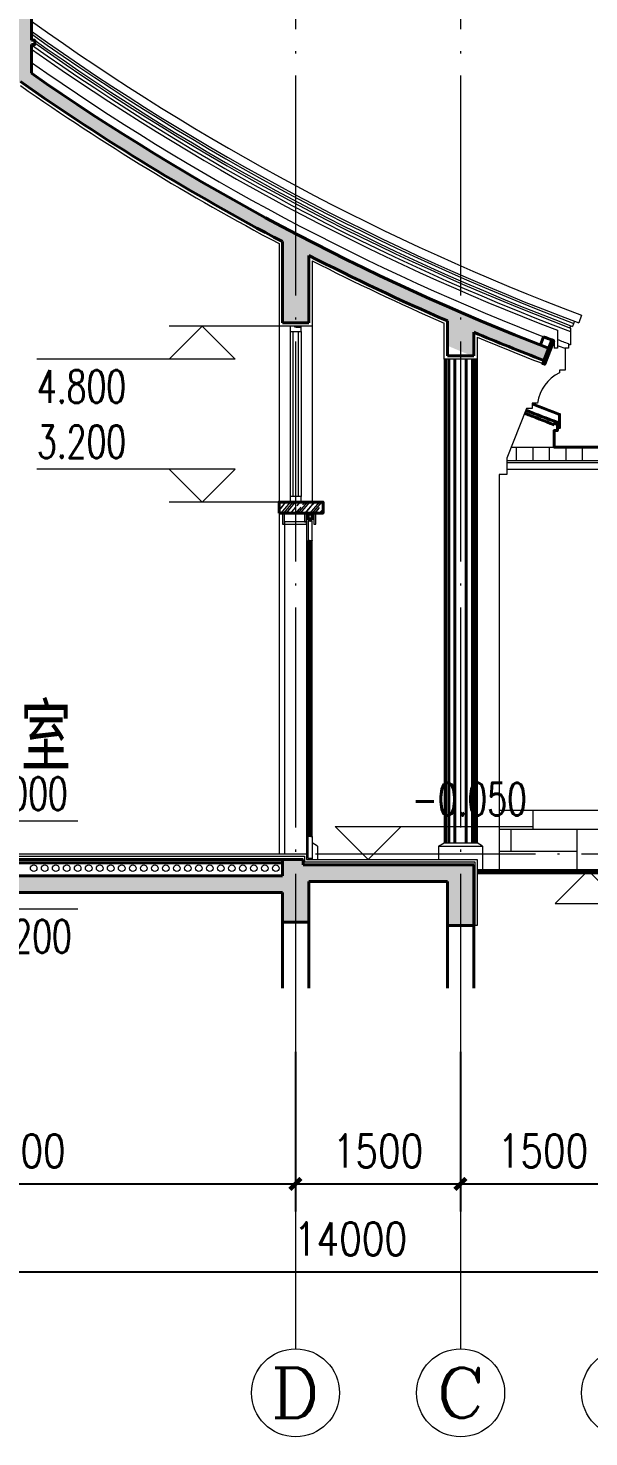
# Model space of a CAD drawing. Extents: x 577108 to 1042908, y 41950 to 81950.
# Drawn here: x 1005963 to 1011059, y 62595 to 75405 of the extents above; entities that cross this region are included whole.
import ezdxf
from ezdxf.enums import TextEntityAlignment as Align

# ---------------------------------------------------------------- set-up
doc = ezdxf.new("R2010")
doc.units = 0
doc.header["$LTSCALE"] = 1000
doc.header["$MEASUREMENT"] = 0
doc.linetypes.add('DOTE', pattern=[2.42, 2, -0.2, 0.02, -0.2])
doc.layers.get('0').update_dxf_attribs({"linetype": 'CONTINUOUS', "lineweight": 13})
doc.layers.get('Defpoints').update_dxf_attribs({"linetype": 'CONTINUOUS', "lineweight": 5})
for name, color, linetype, lineweight in [('AXIS', 3, 'CONTINUOUS', 15), ('AXIS_TEXT', 7, 'CONTINUOUS', 20), ('DIM_ELEV', 3, 'CONTINUOUS', 15), ('DOTE', 1, 'DOTE', 0), ('hatch', 8, 'CONTINUOUS', 5), ('LM-1', 7, 'CONTINUOUS', 18), ('LM-L', 7, 'CONTINUOUS', 15), ('LM-S', 8, 'CONTINUOUS', 5), ('PUB_HATCH', 8, 'CONTINUOUS', 5), ('PUB_TEXT', 7, 'CONTINUOUS', 20), ('REVISION', 1, 'CONTINUOUS', 5), ('wall', 2, 'CONTINUOUS', 40), ('姓名', 7, 'CONTINUOUS', 15)]:
    doc.layers.add(name, color=color, linetype=linetype, lineweight=lineweight)
doc.styles.add('_TCH_AXIS', font='COMPLEX', dxfattribs={"bigfont": 'GBCBIG'})
doc.styles.add('_TCH_DIM', font='SIMPLEX', dxfattribs={"bigfont": 'GBCBIG'})
doc.styles.add('COMPLEX', font='COMPLEX')
doc.styles.add('DIM_FONT', font='SIMPLEX.shx', dxfattribs={"width": 0.8, "bigfont": 'hztxt.shx'})
doc.styles.add('HZ', font='romanc.shx', dxfattribs={"width": 0.7, "bigfont": 'hzdx.shx'})
doc.dimstyles.new('DIMN', dxfattribs={"dimtxt": 300, "dimasz": 100, "dimexe": 250, "dimexo": 300, "dimgap": 150, "dimtad": 1, "dimdec": 0, "dimzin": 0, "dimdsep": 46, "dimtxsty": 'DIM_FONT', "dimblk": 'ARCHTICK', "dimcen": 0.09, "dimclrt": 7, "dimazin": 2, "dimtfac": 1, "dimtdec": 0, "dimtix": 1, "dimtmove": 2, "dimatfit": 3, "dimldrblk": 'ARCHTICK', "dimfxl": 0, "dimtolj": 1, "dimtzin": 0, "dimarcsym": 0})
pattern_1 = [(135, (1032119.49, 36486.58), (53.03301, 53.03301), []), (130, (1032119.49, 36486.58), (-215.17805, -18.82564), [22.5, -247.5]), (185, (1032119.49, 36486.58), (41.6254, 225.6576), [18, -198]), (79.5486, (1032101.56, 36485), (-173.5528, 206.8319), [19.1221, -210.3426]), (133.8158, (1032119.5, 36546.58), (-320.1723, -49.6557), [33.75, -371.25]), (83.3644, (1032092.8, 36542.44), (-280.3988, 292.2354), [28.683, -315.514]), (188.8158, (1032119.5, 36546.58), (-280.3986, 292.2356), [27, -297]), (159, (1032089.49, 36531.58), (-179.0721, -120.78567), [22.5, -247.5]), (214, (1032089.49, 36531.58), (-72.9946, 217.545), [18, -198]), (108.5486, (1032074.57, 36521.51), (-252.0668, 96.75915), [19.1221, -210.3426]), (142.5, (1032119.49, 36486.58), (-3.64796, 99.86816), [0, -195.6, 0, -201, 0, -198.75]), (172.5, (1032119.49, 36486.58), (-78.92086, 118.32351), [0, -114.6, 0, -191.1, 0, -75.75]), (212.5, (1032186.39, 36486.58), (-160.14673, -6.76646), [0, -75, 0, -234, 0, -310.5]), (222.5, (1032216.39, 36486.58), (-174.95585, 30.0315), [0, -97.5, 0, -155.4, 0, -220.5])]

# ---------------------------------------------------------------- blocks, each defined once
blk = doc.blocks.new('d001')
at = {"color": 8}
for p, q in [((-0.027, -0.009), (-0.012, -0.009)), ((-0.027, -0.01), (-0.012, -0.01)), ((-0.027, -0.012), (-0.012, -0.012)), ((-0.027, -0.013), (-0.012, -0.013)), ((-0.027, -0.015), (-0.012, -0.015)), ((-0.027, -0.018), (-0.012, -0.018)), ((-0.027, -0.021), (-0.012, -0.021)), ((-0.027, -0.025), (-0.012, -0.025)), ((-0.027, -0.035), (-0.012, -0.035)), ((-0.027, -0.039), (-0.012, -0.039)), ((-0.027, -0.042), (-0.012, -0.042)), ((-0.027, -0.045), (-0.012, -0.045)), ((-0.027, -0.047), (-0.012, -0.047)), ((-0.027, -0.048), (-0.012, -0.048)), ((-0.027, -0.05), (-0.012, -0.05)), ((-0.027, -0.051), (-0.012, -0.051)), ((-0.026, -0.008), (-0.012, -0.008)), ((-0.026, -0.052), (-0.012, -0.052)), ((0.003, -0.071), (-0.003, -0.071)), ((0.003, -0.072), (-0.003, -0.072)), ((0.003, -0.073), (-0.003, -0.073)), ((0.003, -0.074), (-0.003, -0.074)), ((0.003, -0.07), (-0.001, -0.07)), ((0.026, -0.008), (0.012, -0.008)), ((0.027, -0.009), (0.012, -0.009)), ((0.027, -0.01), (0.012, -0.01)), ((0.027, -0.012), (0.012, -0.012)), ((0.027, -0.013), (0.012, -0.013)), ((0.027, -0.015), (0.012, -0.015)), ((0.027, -0.018), (0.012, -0.018)), ((0.027, -0.021), (0.012, -0.021)), ((0.027, -0.025), (0.012, -0.025)), ((0.027, -0.035), (0.012, -0.035)), ((0.027, -0.039), (0.012, -0.039)), ((0.027, -0.042), (0.012, -0.042)), ((0.027, -0.045), (0.012, -0.045)), ((0.027, -0.047), (0.012, -0.047)), ((0.027, -0.048), (0.012, -0.048)), ((0.027, -0.05), (0.012, -0.05)), ((0.027, -0.051), (0.012, -0.051)), ((0.026, -0.052), (0.012, -0.052))]:
    blk.add_line(p, q, dxfattribs=at)
at = {"linetype": 'Continuous'}
for p, q in [((-0.012, -0.026), (-0.01, -0.026)), ((-0.012, -0.034), (-0.01, -0.034)), ((0.01, -0.026), (0.012, -0.026)), ((0.01, -0.034), (0.012, -0.034))]:
    blk.add_line(p, q, dxfattribs=at)
for p, q in [((-0.004, -0.066), (-0.004, -0.059)), ((-0.003, -0.059), (-0.003, -0.045)), ((-0.003, -0.074), (-0.003, -0.07)), ((0.003, -0.074), (-0.003, -0.074)), ((0.003, -0.059), (0.003, -0.045)), ((0.003, -0.074), (0.003, -0.07)), ((0.004, -0.066), (0.004, -0.059))]:
    blk.add_line(p, q)
at = {"color": 2}
blk.add_lwpolyline([(-0.008, -0.051), (-0.008, -0.054, -0.414214), (-0.009, -0.055), (-0.032, -0.055, -0.414214), (-0.033, -0.054), (-0.033, 0, -0.414214), (-0.032, 0), (0.032, 0, -0.414214), (0.033, 0), (0.033, -0.054, -0.414214), (0.032, -0.055), (0.009, -0.055, -0.414214), (0.008, -0.054), (0.008, -0.051, -1), (0.011, -0.051), (0.011, -0.052, 0.414214), (0.012, -0.052), (0.027, -0.052), (0.03, -0.05), (0.03, -0.005), (0.027, -0.003), (-0.027, -0.003), (-0.03, -0.005), (-0.03, -0.05), (-0.027, -0.052), (-0.011, -0.052, 0.414214), (-0.011, -0.052), (-0.011, -0.051, -1)], format="xyb", close=True, dxfattribs=at)
for points in [[(-0.025, -0.008), (-0.013, -0.008, -0.414214), (-0.012, -0.009), (-0.012, -0.051, -0.414214), (-0.013, -0.052), (-0.025, -0.052, -0.414214), (-0.027, -0.051), (-0.027, -0.009, -0.414214)], [(-0.01, -0.015, 0.414214), (-0.01, -0.015), (-0.01, -0.045, 0.414214), (-0.01, -0.045), (0.01, -0.045, 0.414214), (0.01, -0.045), (0.01, -0.015, 0.414214), (0.01, -0.015)], [(-0.008, -0.067), (0.008, -0.067, 0.414214), (0.008, -0.066), (0.008, -0.059), (-0.008, -0.059), (-0.008, -0.066, 0.414214)], [(0.025, -0.052, 0.414214), (0.027, -0.051), (0.027, -0.009, 0.414214), (0.025, -0.008), (0.013, -0.008, 0.414214), (0.012, -0.009), (0.012, -0.051, 0.414214), (0.013, -0.052)]]:
    blk.add_lwpolyline(points, format="xyb", close=True)
blk.add_lwpolyline([(0.008, -0.067), (0.008, -0.069, -0.414214), (0.007, -0.07), (-0.007, -0.07, -0.414214), (-0.008, -0.069), (-0.008, -0.067)], format="xyb")
for centre, radius, start, end in [((-0.019, -0.03), 0.00932, 141.7672, 218.2328), ((-0.005, -0.066), 0.0005, 270, 0), ((-0.004, -0.066), 0.0005, 180, 270), ((0.004, -0.066), 0.0005, 270, 0), ((0.005, -0.066), 0.0005, 180, 270), ((0.019, -0.03), 0.00932, 321.7672, 38.2328)]:
    blk.add_arc(centre, radius, start, end)
blk = doc.blocks.new('_ArchTick')
at = {"color": 0, "linetype": 'ByBlock', "const_width": 0.4}
blk.add_lwpolyline([(-0.5, -0.5), (0.5, 0.5)], dxfattribs=at)
blk = doc.blocks.new('*D212')
at = {"layer": 'AXIS', "color": 0, "lineweight": -2, "transparency": 16777216}
for p, q in [((1009893, 66095), (1009893, 64645)), ((1011393, 66095), (1011393, 64645)), ((1009893, 64895), (1011393, 64895))]:
    blk.add_line(p, q, dxfattribs=at)
at = {"layer": 'Defpoints', "color": 0, "transparency": 16777216}
for p in [(1009893, 66395), (1011393, 66395), (1011393, 64895)]:
    blk.add_point(p, dxfattribs=at)
at = {"layer": 'AXIS', "color": 0, "lineweight": -2, "transparency": 16777216, "xscale": 100, "yscale": 100, "zscale": 100, "rotation": 180}
blk.add_blockref('_ArchTick', (1009893, 64895), dxfattribs=at)
at = {"layer": 'AXIS', "color": 0, "lineweight": -2, "transparency": 16777216, "xscale": 100, "yscale": 100, "zscale": 100}
blk.add_blockref('_ArchTick', (1011393, 64895), dxfattribs=at)
at = {"layer": 'AXIS', "color": 7, "transparency": 16777216, "insert": (1010643, 65195), "char_height": 300, "attachment_point": 5, "style": 'DIM_FONT'}
blk.add_mtext('\\A1;1500', dxfattribs=at)
blk = doc.blocks.new('*D213')
at = {"layer": 'AXIS', "color": 0, "lineweight": -2, "transparency": 16777216}
for p, q in [((1008393, 66095), (1008393, 64645)), ((1009893, 66095), (1009893, 64645)), ((1008393, 64895), (1009893, 64895))]:
    blk.add_line(p, q, dxfattribs=at)
at = {"layer": 'Defpoints', "color": 0, "transparency": 16777216}
for p in [(1008393, 66395), (1009893, 66395), (1009893, 64895)]:
    blk.add_point(p, dxfattribs=at)
at = {"layer": 'AXIS', "color": 0, "lineweight": -2, "transparency": 16777216, "xscale": 100, "yscale": 100, "zscale": 100, "rotation": 180}
blk.add_blockref('_ArchTick', (1008393, 64895), dxfattribs=at)
at = {"layer": 'AXIS', "color": 0, "lineweight": -2, "transparency": 16777216, "xscale": 100, "yscale": 100, "zscale": 100}
blk.add_blockref('_ArchTick', (1009893, 64895), dxfattribs=at)
at = {"layer": 'AXIS', "color": 7, "transparency": 16777216, "insert": (1009143, 65195), "char_height": 300, "attachment_point": 5, "style": 'DIM_FONT'}
blk.add_mtext('\\A1;1500', dxfattribs=at)
blk = doc.blocks.new('*D214')
at = {"layer": 'AXIS', "color": 0, "lineweight": -2, "transparency": 16777216}
for p, q in [((1003393, 66095), (1003393, 64645)), ((1008393, 66095), (1008393, 64645)), ((1003393, 64895), (1008393, 64895))]:
    blk.add_line(p, q, dxfattribs=at)
at = {"layer": 'Defpoints', "color": 0, "transparency": 16777216}
for p in [(1003393, 66395), (1008393, 66395), (1008393, 64895)]:
    blk.add_point(p, dxfattribs=at)
at = {"layer": 'AXIS', "color": 0, "lineweight": -2, "transparency": 16777216, "xscale": 100, "yscale": 100, "zscale": 100, "rotation": 180}
blk.add_blockref('_ArchTick', (1003393, 64895), dxfattribs=at)
at = {"layer": 'AXIS', "color": 0, "lineweight": -2, "transparency": 16777216, "xscale": 100, "yscale": 100, "zscale": 100}
blk.add_blockref('_ArchTick', (1008393, 64895), dxfattribs=at)
at = {"layer": 'AXIS', "color": 7, "transparency": 16777216, "insert": (1005893, 65195), "char_height": 300, "attachment_point": 5, "style": 'DIM_FONT'}
blk.add_mtext('\\A1;5000', dxfattribs=at)
blk = doc.blocks.new('*D217')
at = {"layer": 'AXIS', "color": 0, "lineweight": -2, "transparency": 16777216}
for p, q in [((1001893, 66095), (1001893, 63845)), ((1015893, 66095), (1015893, 63845)), ((1001893, 64095), (1015893, 64095))]:
    blk.add_line(p, q, dxfattribs=at)
at = {"layer": 'Defpoints', "color": 0, "transparency": 16777216}
for p in [(1001893, 66395), (1015893, 66395), (1015893, 64095)]:
    blk.add_point(p, dxfattribs=at)
at = {"layer": 'AXIS', "color": 0, "lineweight": -2, "transparency": 16777216, "xscale": 100, "yscale": 100, "zscale": 100, "rotation": 180}
blk.add_blockref('_ArchTick', (1001893, 64095), dxfattribs=at)
at = {"layer": 'AXIS', "color": 0, "lineweight": -2, "transparency": 16777216, "xscale": 100, "yscale": 100, "zscale": 100}
blk.add_blockref('_ArchTick', (1015893, 64095), dxfattribs=at)
at = {"layer": 'AXIS', "color": 7, "transparency": 16777216, "insert": (1008893, 64395), "char_height": 300, "attachment_point": 5, "style": 'DIM_FONT'}
blk.add_mtext('\\A1;14000', dxfattribs=at)
blk = doc.blocks.new('_AXISO')
blk.add_circle((0, 0), 0.5)
at = {"layer": 'AXIS_TEXT', "style": 'COMPLEX', "width": 1.041667}
blk.add_attdef('A', text='', height=0.56, dxfattribs=at).set_placement((-0.25, -0.28), (0.25, -0.28), align=Align.FIT)

msp = doc.modelspace()

# ---------------------------------------------------------------- hatches: boundary and pattern name
at = {"layer": 'hatch'}
h = msp.add_hatch(dxfattribs=at)
h.set_pattern_fill('钢筋混凝土', color=256, scale=30, angle=270, style=0)
h.set_pattern_definition(pattern_1)
edge = h.paths.add_edge_path()
edge.add_line((1005993.4688, 75495.1001), (1005793.4688, 75495.1001))
edge.add_line((1005793.4688, 75495.1001), (1005793.4688, 74995.1001))
edge.add_arc((993187.8806, 93025.606), 22000, 291.05997085, 304.95838258, ccw=False)
edge.add_line((1001093.4688, 72495.1001), (1001136.5902, 72383.1155))
edge.add_arc((993187.8806, 93025.606), 22120, 291.05997085, 292.83862156)
edge.add_line((1001773.4688, 72639.7758), (1001773.4688, 72471.3309))
edge.add_line((1001773.4688, 72471.3309), (1002013.4688, 72471.3309))
edge.add_line((1002013.4688, 72471.3309), (1002013.4688, 72742.5246))
edge.add_arc((993187.8806, 93025.606), 22120, 293.51485444, 297.12600069)
edge.add_line((1003273.4688, 73338.6736), (1003273.4688, 72425.1001))
edge.add_line((1003273.4688, 72425.1001), (1003513.4688, 72425.1001))
edge.add_line((1003513.4688, 72425.1001), (1003513.4688, 73463.4838))
edge.add_arc((993187.8806, 93025.606), 22120, 297.82669607, 305.0571825)
edge.add_arc((1018599.0571, 93025.606), 22120, 234.9428175, 242.17330393)
edge.add_line((1008273.4688, 73463.4838), (1008273.4688, 72725.1001))
edge.add_line((1008273.4688, 72725.1001), (1008513.4688, 72725.1001))
edge.add_line((1008513.4688, 72725.1001), (1008513.4688, 73338.6736))
edge.add_arc((1018599.0571, 93025.606), 22120, 242.87399931, 246.48514556)
edge.add_line((1009773.4688, 72742.5246), (1009773.4688, 72517.8316))
edge.add_arc((1018157.1057, 92170.4623), 21366.1241, 246.89733727, 247.59524342)
edge.add_line((1010013.4688, 72417.173), (1010013.4688, 72639.7758))
edge.add_arc((1018599.0571, 93025.606), 22120, 247.16137844, 248.94002915)
edge.add_line((1010650.3475, 72383.1155), (1010693.4688, 72495.1001))
edge.add_arc((1018599.0571, 93025.606), 22000, 235.04161742, 248.94002915, ccw=False)
edge.add_line((1005993.4688, 74995.1001), (1005993.4688, 75495.1001))
h = msp.add_hatch(dxfattribs=at)
h.set_pattern_fill('木材', color=256, scale=50, angle=360, style=0)
h.set_pattern_definition([(50, (9144.933, -106259.155), (32.404415, 116.4042692), [750, -100, 250, -50]), (50, (9211.43, -106234.155), (-83.081336, 4.443154), [150, -16.5, 300, -37.5]), (50, (9169.933, -106216.655), (141.4622897, 220.7049401), [400, -70, 200, -50])])
h.paths.add_polyline_path([(1008393.4688, 71095.1001), (1008393.4688, 70995.1001), (1008643.4688, 70995.1001), (1008643.4688, 71095.1001)])
h.paths.add_polyline_path([(1008243.4688, 71095.1001), (1008243.4688, 70995.1001), (1008393.4688, 70995.1001), (1008393.4688, 71095.1001), (1008343.4688, 71095.1001)])
h = msp.add_hatch(dxfattribs=at)
h.set_pattern_fill('钢筋混凝土', color=256, scale=30, angle=270, style=0)
h.set_pattern_definition(pattern_1)
h.paths.add_polyline_path([(1003513.4688, 67545.1001), (1008273.4688, 67545.1001), (1008273.4688, 67275.1001), (1008513.4688, 67275.1001), (1008513.4688, 67645.1001), (1009773.4688, 67645.1001), (1009773.4688, 67245.1001), (1010013.4688, 67245.1001), (1010013.4688, 67795.1001), (1008463.4688, 67795.1001), (1008463.4688, 67845.1001), (1008273.4688, 67845.1001), (1008273.4688, 67695.1001), (1003513.4688, 67695.1001), (1003513.4688, 67845.1001), (1003323.4688, 67845.1001), (1003323.4688, 67760.1001), (1001123.4688, 67760.1001), (1001123.4688, 67610.1001), (1001773.4688, 67610.1001), (1001773.4688, 67275.1001), (1002013.4688, 67275.1001), (1002013.4688, 67610.1001), (1003273.4688, 67610.1001), (1003273.4688, 67275.1001), (1003513.4688, 67275.1001)])
at = {"layer": 'LM-S'}
h = msp.add_hatch(dxfattribs=at)
h.set_pattern_fill('文化石01', color=256, scale=500, style=0)
h.set_pattern_definition([(0, (79350, -393083), (9e-13, 4000), [3000, -1000]), (0, (79350, -392883), (9e-13, 4000), [-1200, 1200, -600, 1000]), (0, (79350, -392683), (9e-13, 4000), [-1800, 2200]), (0, (79350, -392483), (9e-13, 4000), [1800, -2200]), (0, (79350, -392283), (9e-13, 4000), [-800, 3200]), (0, (79350, -392083), (9e-13, 4000), [1400, -1000, 1200, -400]), (0, (80750, -391883), (9e-13, 4000), [3200, -800]), (0, (79150, -391683), (9e-13, 4000), [2200, -1800]), (0, (78550, -391483), (9e-13, 4000), [1800, -2200]), (0, (79350, -391283), (9e-13, 4000), [3200, -800]), (0, (79350, -391083), (9e-13, 4000), [-1600, 1000, -600, 800]), (0, (81350, -390883), (9e-13, 4000), [2400, -1600]), (0, (79750, -390683), (9e-13, 4000), [1600, -800, 600, -1000]), (0, (80550, -390483), (9e-13, 4000), [1600, -600, 1000, -800]), (0, (82150, -390283), (9e-13, 4000), [2400, -1600]), (0, (80550, -390083), (9e-13, 4000), [1600, -2400]), (0, (81350, -389883), (9e-13, 4000), [1800, -2200]), (0, (81350, -389683), (9e-13, 4000), [-1200, 2800]), (0, (80150, -389483), (9e-13, 4000), [1200, -2800]), (0, (81350, -389283), (9e-13, 4000), [2800, -1200]), (90, (79350, -391483), (-4000, 1e-12), [600, -1600, 1400, -400]), (90, (79750, -391283), (-4000, 1e-12), [1000, -600, 400, -2000]), (90, (79950, -392083), (-4000, 1e-12), [400, -3600]), (90, (80150, -392483), (-4000, 1e-12), [400, -2400, 600, -600]), (90, (80350, -391683), (-4000, 1e-12), [400, -3600]), (90, (80550, -393083), (-4000, 1e-12), [600, -1800, 1000, -600]), (90, (80750, -392283), (-4000, 1e-12), [600, -3400]), (90, (80950, -391283), (-4000, 1e-12), [600, -200, 400, -2800]), (90, (81150, -392883), (-4000, 1e-12), [600, -3400]), (90, (81350, -391883), (-4000, 1e-12), [600, -200, 600, -400, 1000, -1200]), (90, (81750, -391883), (-4000, 1e-12), [-2800, 400, -400, 400]), (90, (81950, -391283), (-4000, 1e-12), [400, -3600]), (90, (82150, -392683), (-4000, 1e-12), [400, -1400, 1000, -1200]), (90, (82350, -392083), (-4000, 1e-12), [200, -2600, 600, -600]), (90, (82550, -391883), (-4000, 1e-12), [1000, -1000, 600, -1400]), (90, (82750, -390883), (-4000, 1e-12), [600, -1000, 400, -2000]), (90, (82950, -392283), (-4000, 1e-12), [400, -3600]), (90, (83150, -391883), (-4000, 1e-12), [400, -1200, 600, -1800])])
h.paths.add_polyline_path([(1011243.4688, 68295.1001), (1010243.5768, 68295.1001), (1010243.5963, 67745.1001), (1011243.4688, 67745.1001)])
h.paths.add_polyline_path([(1011543.4688, 68295.1001), (1011243.4688, 68295.1001), (1011243.4688, 67745.1001), (1011543.4688, 67745.1001)])
h.paths.add_polyline_path([(1012543.4688, 68295.1001), (1011543.4688, 68295.1001), (1011543.4688, 67745.1001), (1012543.4688, 67745.1001)])
h.paths.add_polyline_path([(1016043.4688, 68295.1001), (1015743.4688, 68295.1001), (1015743.4688, 67595.1001), (1016043.4688, 67595.1001)])
h.paths.add_polyline_path([(1015743.4688, 68295.1001), (1015643.4688, 68295.1001), (1015643.4688, 67595.1001), (1015743.4688, 67595.1001)])

# ---------------------------------------------------------------- linework, layer by layer
for p, q in [((1008243.4688, 73445.4047), (1008243.4688, 71095.1001)), ((1008543.4688, 73289.658), (1008543.4688, 71095.1001)), ((1008543.4688, 72695.1001), (1008243.4688, 72695.1001)), ((1009743.4688, 72395.1001), (1009743.4688, 72722.8708)), ((1010043.4688, 72594.6539), (1010043.4688, 72395.1001)), ((1010043.4688, 72395.1001), (1009743.4688, 72395.1001)), ((1009743.4688, 72395.1001), (1009743.4688, 67995.1001)), ((1010043.4688, 72395.1001), (1010043.4688, 67995.1001)), ((1010353.4688, 71595.1001), (1011203.4688, 71595.1001)), ((1010313.4688, 71473.8565), (1011243.4688, 71473.8565)), ((1010313.4688, 71456.536), (1011243.4688, 71456.536)), ((1010313.4688, 71395.1001), (1011243.4688, 71395.1001)), ((1008243.4688, 70995.1001), (1008243.4688, 67895.1001)), ((1008293.4688, 70895.1001), (1008293.4688, 67895.1001)), ((1010243.5768, 68295.1001), (1012743.4688, 68295.1001)), ((1008543.4688, 68055.1001), (1008508.4688, 68055.1001)), ((1008593.4688, 67965.1001), (1008543.4688, 67995.1001)), ((1009693.4688, 67965.1001), (1009743.4688, 67995.1001)), ((1010093.4688, 67965.1001), (1010043.4688, 67995.1001)), ((1008543.4688, 67855.1001), (1008543.4688, 67845.1001))]:
    msp.add_line(p, q)
for points in [[(1008443.4688, 72685.1001), (1008388.4688, 72685.1001), (1008388.4688, 72695.1001), (1008343.4688, 72695.1001), (1008343.4688, 72645.1001), (1008443.4688, 72645.1001)], [(1008398.4688, 72695.1001), (1008398.4688, 72685.1001), (1008443.4688, 72685.1001), (1008443.4688, 72695.1001)], [(1008343.4688, 71145.1001), (1008343.4688, 71095.1001), (1008443.4688, 71095.1001), (1008443.4688, 71145.1001)], [(1008343.4688, 71145.1001), (1008343.4688, 71095.1001), (1008443.4688, 71095.1001), (1008443.4688, 71145.1001)], [(1008293.4688, 70895.1001), (1008493.4688, 70895.1001), (1008493.4688, 70915.1001), (1008293.4688, 70915.1001)], [(1008508.4688, 70745.1001), (1008513.4688, 70725.1001), (1008520.9688, 70725.1001), (1008520.9688, 70745.1001)], [(1008543.4688, 70745.1001), (1008538.4688, 70725.1001), (1008530.9688, 70725.1001), (1008530.9688, 70745.1001)], [(1008508.4688, 68055.1001), (1008513.4688, 68075.1001), (1008520.9688, 68075.1001), (1008520.9688, 68055.1001)], [(1008543.4688, 68055.1001), (1008538.4688, 68075.1001), (1008530.9688, 68075.1001), (1008530.9688, 68055.1001)]]:
    msp.add_lwpolyline(points, close=True)
for points in [[(1008273.4688, 70995.1001), (1008273.4688, 70895.1001), (1008293.4688, 70895.1001), (1008293.4688, 70995.1001)], [(1008473.4688, 70995.1001), (1008473.4688, 70915.1001), (1008493.4688, 70915.1001), (1008493.4688, 70995.1001)], [(1008558.4688, 70995.1001), (1008558.4688, 70895.1001), (1008578.4688, 70895.1001), (1008578.4688, 70995.1001)], [(1008543.4688, 70745.1001), (1008543.4688, 70925.1001), (1008508.4688, 70925.1001), (1008508.4688, 70745.1001)], [(1008543.4688, 68055.1001), (1008543.4688, 67855.1001), (1008508.4688, 67855.1001), (1008508.4688, 68055.1001)], [(1003293.4688, 67760.1001), (1003293.4688, 67895.1001), (1008493.4688, 67895.1001), (1008493.4688, 67845.1001), (1010043.4688, 67845.1001), (1010043.4688, 67245.1001), (1010023.4688, 67245.1001)], [(1003313.4688, 67760.1001), (1003313.4688, 67875.1001), (1008473.4688, 67875.1001), (1008473.4688, 67825.1001), (1010023.4688, 67825.1001), (1010023.4688, 67245.1001)]]:
    msp.add_lwpolyline(points)
for centre in [(1006013.4688, 67765.1001), (1006113.4688, 67765.1001), (1006213.4688, 67765.1001), (1006313.4688, 67765.1001), (1006413.4688, 67765.1001), (1006513.4688, 67765.1001), (1006613.4688, 67765.1001), (1006713.4688, 67765.1001), (1006813.4688, 67765.1001), (1006913.4688, 67765.1001), (1007013.4688, 67765.1001), (1007113.4688, 67765.1001), (1007213.4688, 67765.1001), (1007313.4688, 67765.1001), (1007413.4688, 67765.1001), (1007513.4688, 67765.1001), (1007613.4688, 67765.1001), (1007713.4688, 67765.1001), (1007813.4688, 67765.1001), (1007913.4688, 67765.1001), (1008013.4688, 67765.1001), (1008113.4688, 67765.1001), (1008213.4688, 67765.1001)]:
    msp.add_circle(centre, 30)
for centre, radius, start, end in [((1018598.3387, 93024.4355), 22148.6292, 234.99703726, 242.12673308), ((1018599.0571, 93025.606), 22150, 243.00087471, 246.43427234), ((1018598.3387, 93024.4355), 22148.6292, 247.27874323, 248.94067528)]:
    msp.add_arc(centre, radius, start, end)
at = {"layer": 'AXIS'}
for p, q in [((1008393.4688, 66395.1001), (1008393.4688, 63395.1001)), ((1009893.4688, 66395.1001), (1009893.4688, 63395.1001))]:
    msp.add_line(p, q, dxfattribs=at)
at = {"layer": 'DIM_ELEV'}
for p, q in [((1007543.4688, 72695.1001), (1007243.4688, 72395.1001)), ((1008243.4688, 72695.1001), (1007243.4688, 72695.1001)), ((1007543.4688, 72695.1001), (1007843.4688, 72395.1001)), ((1007843.4688, 72395.1001), (1006043.4688, 72395.1001)), ((1007843.4688, 71395.1001), (1006043.4688, 71395.1001)), ((1007543.4688, 71095.1001), (1007243.4688, 71395.1001)), ((1007543.4688, 71095.1001), (1007843.4688, 71395.1001)), ((1008243.4688, 71095.1001), (1007243.4688, 71095.1001)), ((1004615.8095, 68195.1001), (1006415.8095, 68195.1001)), ((1009052.1247, 67845.1001), (1008752.1247, 68145.1001)), ((1008752.1247, 68145.1001), (1010552.1247, 68145.1001)), ((1009052.1247, 67845.1001), (1009352.1247, 68145.1001)), ((1011054.4328, 67745.1001), (1010754.4328, 67445.1001)), ((1011054.4328, 67745.1001), (1011354.4328, 67445.1001)), ((1004615.8095, 67395.1001), (1006415.8095, 67395.1001)), ((1010754.4328, 67445.1001), (1012554.4328, 67445.1001))]:
    msp.add_line(p, q, dxfattribs=at)
at = {"layer": 'DOTE'}
for p, q in [((1008393.4688, 77395.1001), (1008393.4688, 66395.1001)), ((1009893.4688, 77395.1001), (1009893.4688, 66395.1001)), ((998893.4688, 67895.1001), (1017393.4688, 67895.1001))]:
    msp.add_line(p, q, dxfattribs=at)
at = {"layer": 'hatch'}
for p, q in [((1008343.4688, 72645.1001), (1008343.4688, 71145.1001)), ((1008368.4688, 72645.1001), (1008368.4688, 71145.1001)), ((1008418.4688, 72645.1001), (1008418.4688, 71145.1001)), ((1008443.4688, 72645.1001), (1008443.4688, 71145.1001)), ((1008493.4688, 70995.1001), (1008493.4688, 67895.1001)), ((1008508.4688, 68055.1001), (1008508.4688, 70745.1001)), ((1008513.4688, 70725.1001), (1008513.4688, 68075.1001)), ((1008538.4688, 70725.1001), (1008538.4688, 68075.1001)), ((1008543.4688, 68055.1001), (1008543.4688, 70745.1001))]:
    msp.add_line(p, q, dxfattribs=at)
msp.add_lwpolyline([(1008508.4698, 70745.1001), (1008543.4688, 70745.1001)], dxfattribs=at)
msp.add_lwpolyline([(1008530.9688, 68056.1001), (1008530.9688, 70744.1001), (1008520.9688, 70744.1001), (1008520.9688, 68056.1001)], close=True, dxfattribs=at)
at = {"layer": 'LM-1'}
for p, q in [((1008593.4688, 67965.1001), (1008593.4688, 67845.1001)), ((1009693.4688, 67965.1001), (1009693.4688, 67845.1001)), ((1009693.4688, 67965.1001), (1010093.4688, 67965.1001)), ((1009743.4688, 67995.1001), (1010043.4688, 67995.1001)), ((1010093.4688, 67965.1001), (1010093.4688, 67745.1001))]:
    msp.add_line(p, q, dxfattribs=at)
at = {"layer": 'LM-L'}
for p, q in [((1010773.1509, 72657.3073), (1010773.1509, 72495.1001)), ((1010743.1509, 72561.7076), (1010743.1509, 72495.1001)), ((1010773.1509, 72495.1001), (1010743.1509, 72495.1001))]:
    msp.add_line(p, q, dxfattribs=at)
for radius, start, end in [(21820, 234.71050443, 248.98222994), (21920, 234.89529339, 248.99865404)]:
    msp.add_arc((1018599.0571, 93025.606), radius, start, end, dxfattribs=at)
at = {"layer": 'LM-S'}
for p, q in [((1010993.4688, 72795.1001), (1010967.0763, 72724.8972)), ((1010893.3998, 72699.2673), (1010886.3102, 72680.5661)), ((1010893.4688, 72677.8537), (1010893.4688, 72525.1001)), ((1010929.7339, 72738.9752), (1010912.0528, 72692.2058)), ((1010873.4688, 72535.7495), (1010873.4688, 72495.1001)), ((1010893.4688, 72525.1001), (1010873.4688, 72525.1001)), ((1010873.4688, 72495.1001), (1010839.5757, 72495.1001))]:
    msp.add_line(p, q, dxfattribs=at)
msp.add_lwpolyline([(1010843.4688, 72495.1001), (1010843.4688, 72295.1001), (1010793.4688, 72295.1001), (1010793.4688, 72270.1001, 0.2592016427), (1010593.4688, 71995.1001), (1010543.4688, 71995.1001), (1010543.4688, 71945.1001), (1010493.4688, 71945.1001), (1010313.4688, 71495.1001), (1010313.4688, 71345.1001), (1010243.4688, 71345.1001), (1010243.5963, 67745.1001)], format="xyb", dxfattribs=at)
for radius, start, end in [(21612.9208, 234.32102573, 249.39642416), (21707.9208, 234.50086067, 249.290994), (21687.9208, 234.46316507, 249.39642416), (21737.9208, 234.55724103, 249.290994), (21787.9208, 234.65077614, 249.28845577), (21757.9208, 234.69158507, 249.25858306), (21897.9208, 249.06054386, 249.34132333), (21947.9208, 249.11048184, 249.29597153)]:
    msp.add_arc((1018599.0571, 93025.606), radius, start, end, dxfattribs=at)
at = {"layer": 'PUB_HATCH'}
for p, q in [((1010402.7749, 71473.8565), (1010402.7749, 71595.1001)), ((1010552.7749, 71473.8565), (1010552.7749, 71595.1001)), ((1010702.7749, 71473.8565), (1010702.7749, 71595.1001)), ((1010852.7749, 71473.8565), (1010852.7749, 71595.1001)), ((1011002.7749, 71473.8565), (1011002.7749, 71595.1001))]:
    msp.add_line(p, q, dxfattribs=at)
at = {"layer": 'REVISION', "color": 4}
msp.add_line((1015583.4688, 67715.1001), (1010043.4688, 67715.1001), dxfattribs=at)
at = {"layer": 'wall'}
for p, q in [((1005993.4688, 75495.1001), (1005993.4688, 75295.1001)), ((1005993.4688, 75255.1001), (1005993.4688, 74995.1001)), ((1008273.4688, 72725.1001), (1008273.4688, 73463.4838)), ((1008513.4688, 73338.6736), (1008513.4688, 72725.1001)), ((1008513.4688, 72725.1001), (1008273.4688, 72725.1001)), ((1009773.4688, 72425.1001), (1009773.4688, 72742.5246)), ((1010013.4688, 72639.7758), (1010013.4688, 72425.1001)), ((1010647.8836, 72598.5347), (1010618.8647, 72523.9834)), ((1010722.2164, 72569.7564), (1010650.3475, 72383.1155)), ((1010013.4688, 72425.1001), (1009773.4688, 72425.1001)), ((1003323.4688, 67845.1001), (1008463.4688, 67845.1001)), ((1003513.4688, 67815.1001), (1008273.4688, 67815.1001)), ((1008273.4688, 67845.1001), (1008273.4688, 67695.1001)), ((1008463.4688, 67845.1001), (1008463.4688, 67795.1001)), ((1008463.4688, 67795.1001), (1010013.4688, 67795.1001)), ((1010013.4688, 67795.1001), (1010013.4688, 66675.1001)), ((1003513.4688, 67695.1001), (1008273.4688, 67695.1001)), ((1008513.4688, 67645.1001), (1009773.4688, 67645.1001)), ((1008513.4688, 66675.1001), (1008513.4688, 67645.1001)), ((1009773.4688, 66675.1001), (1009773.4688, 67645.1001)), ((1015613.4688, 67745.1001), (1010043.4688, 67745.1001)), ((1015593.4688, 67725.1001), (1010043.4688, 67725.1001)), ((1003513.4688, 67545.1001), (1008273.4688, 67545.1001)), ((1008273.4688, 67545.1001), (1008273.4688, 66675.1001)), ((1008273.4688, 67275.1001), (1008513.4688, 67275.1001)), ((1010013.4688, 67245.1001), (1009773.4688, 67245.1001))]:
    msp.add_line(p, q, dxfattribs=at)
at = {"layer": 'wall', "color": 8}
for p, q in [((1009756.5241, 72395.1001), (1009756.5241, 67995.1001)), ((1009786.3872, 72395.1001), (1009786.3872, 67995.1001)), ((1009842.3417, 72395.1001), (1009842.3417, 67995.1001)), ((1009944.596, 72395.1001), (1009944.596, 67995.1001)), ((1010000.5505, 72395.1001), (1010000.5505, 67995.1001)), ((1010030.4136, 72395.1001), (1010030.4136, 67995.1001)), ((1010756.1091, 71825.9014), (1010745.4328, 71797.8654))]:
    msp.add_line(p, q, dxfattribs=at)
at = {"layer": 'wall'}
msp.add_lwpolyline([(1005993.4688, 75295.1001), (1006023.4688, 75295.1001), (1006023.4688, 75255.1001), (1005993.4688, 75255.1001)], dxfattribs=at)
for points in [[(1010722.2164, 72569.7564), (1010740.8805, 72562.5695), (1010658.2345, 72347.9409), (1010639.5704, 72355.1278)], [(1008243.4688, 70995.1001), (1008643.4688, 70995.1001), (1008643.4688, 71095.1001), (1008243.4688, 71095.1001), (1008243.4688, 70995.1001)]]:
    msp.add_lwpolyline(points, close=True, dxfattribs=at)
at = {"layer": 'wall', "color": 8}
for points in [[(1010745.4288, 71797.8549, -0.0032648085), (1010476.3947, 71902.4147, -0.0032648085)], [(1010773.4688, 71771.916), (1010773.4688, 71819.281, -0.0034740239), (1010487.5365, 71930.2692, -0.0034740239)], [(1010543.4688, 71988.8041, 0.0030471738), (1010793.4688, 71891.916), (1010793.4688, 71771.916), (1010773.4688, 71771.916), (1010773.4688, 71745.1001), (1010743.4688, 71745.1001), (1010743.4688, 71595.1001), (1011203.4688, 71595.1001)]]:
    msp.add_lwpolyline(points, format="xyb", dxfattribs=at)
at = {"layer": 'wall'}
for radius, start, end in [(22000, 235.04161743, 248.94002915), (22120, 234.94281751, 242.17330393), (22120, 242.87399931, 246.48514557), (22120, 247.16137842, 248.94002915), (21920, 248.7316804, 248.94002915)]:
    msp.add_arc((1018599.0571, 93025.606), radius, start, end, dxfattribs=at)

# ---------------------------------------------------------------- block references
at = {"xscale": -1000, "yscale": 1000, "zscale": 1000}
msp.add_blockref('d001', (1008525.9688, 70995.1001), dxfattribs=at)
at = {"layer": 'AXIS'}
ref = msp.add_blockref('_AXISO', (1008393.4688, 62995.1001), dxfattribs=dict(at, xscale=800, yscale=800, zscale=800))
ref.add_attrib('A', 'D', dxfattribs={"layer": 'AXIS_TEXT', "height": 452.5483, "style": '_TCH_AXIS', "width": 1.235294}).set_placement((1008167.1947, 62768.8259), (1008619.743, 62768.8259), align=Align.FIT)
ref = msp.add_blockref('_AXISO', (1009893.4688, 62995.1001), dxfattribs=dict(at, xscale=800, yscale=800, zscale=800))
ref.add_attrib('A', 'C', dxfattribs={"layer": 'AXIS_TEXT', "height": 452.5483, "style": '_TCH_AXIS', "width": 1.4}).set_placement((1009667.1947, 62768.8259), (1010119.743, 62768.8259), align=Align.FIT)
ref = msp.add_blockref('_AXISO', (1011393.4688, 62995.1001), dxfattribs=dict(at, xscale=800, yscale=800, zscale=800))
ref.add_attrib('A', 'B', dxfattribs={"layer": 'AXIS_TEXT', "height": 452.5483, "style": '_TCH_AXIS', "width": 1.235294}).set_placement((1011167.1947, 62768.8259), (1011619.743, 62768.8259), align=Align.FIT)

# ---------------------------------------------------------------- texts
at = {"layer": 'PUB_TEXT', "style": '_TCH_DIM', "width": 0.705882}
for s, p in [('4.800', (1006043.4688, 71997.6001)), ('3.200', (1006043.4688, 71495.1001)), ('%%P0.000', (1005315.8095, 68295.1001)), ('-0.050', (1009452.1247, 68245.1001)), ('-0.200', (1005315.8095, 66997.6001))]:
    msp.add_text(s, height=297.5, dxfattribs=at).set_placement(p)
at = {"layer": '姓名', "style": 'HZ', "width": 0.8}
msp.add_text('卧室', height=600, dxfattribs=at).set_placement((1005440.575, 68654.1139))

# ---------------------------------------------------------------- dimensions: what is measured, and where the dimension line sits
at = {"layer": 'AXIS'}
for p1, p2, distance, picture, middle in [((1001893.4688, 66395.1001), (1015893.4688, 66395.1001), -2300, '*D217', (1008893.4688, 64395.1001)), ((1003393.4688, 66395.1001), (1008393.4688, 66395.1001), -1500, '*D214', (1005893.4688, 65195.1001)), ((1008393.4688, 66395.1001), (1009893.4688, 66395.1001), -1500, '*D213', (1009143.4688, 65195.1001)), ((1009893.4688, 66395.1001), (1011393.4688, 66395.1001), -1500, '*D212', (1010643.4688, 65195.1001))]:
    dim = msp.add_aligned_dim(p1=p1, p2=p2, distance=distance, dimstyle='DIMN', dxfattribs=at)
    dim.commit()
    dim.dimension.update_dxf_attribs({"geometry": picture, "text_midpoint": middle})

doc.saveas('drawing.dxf')
